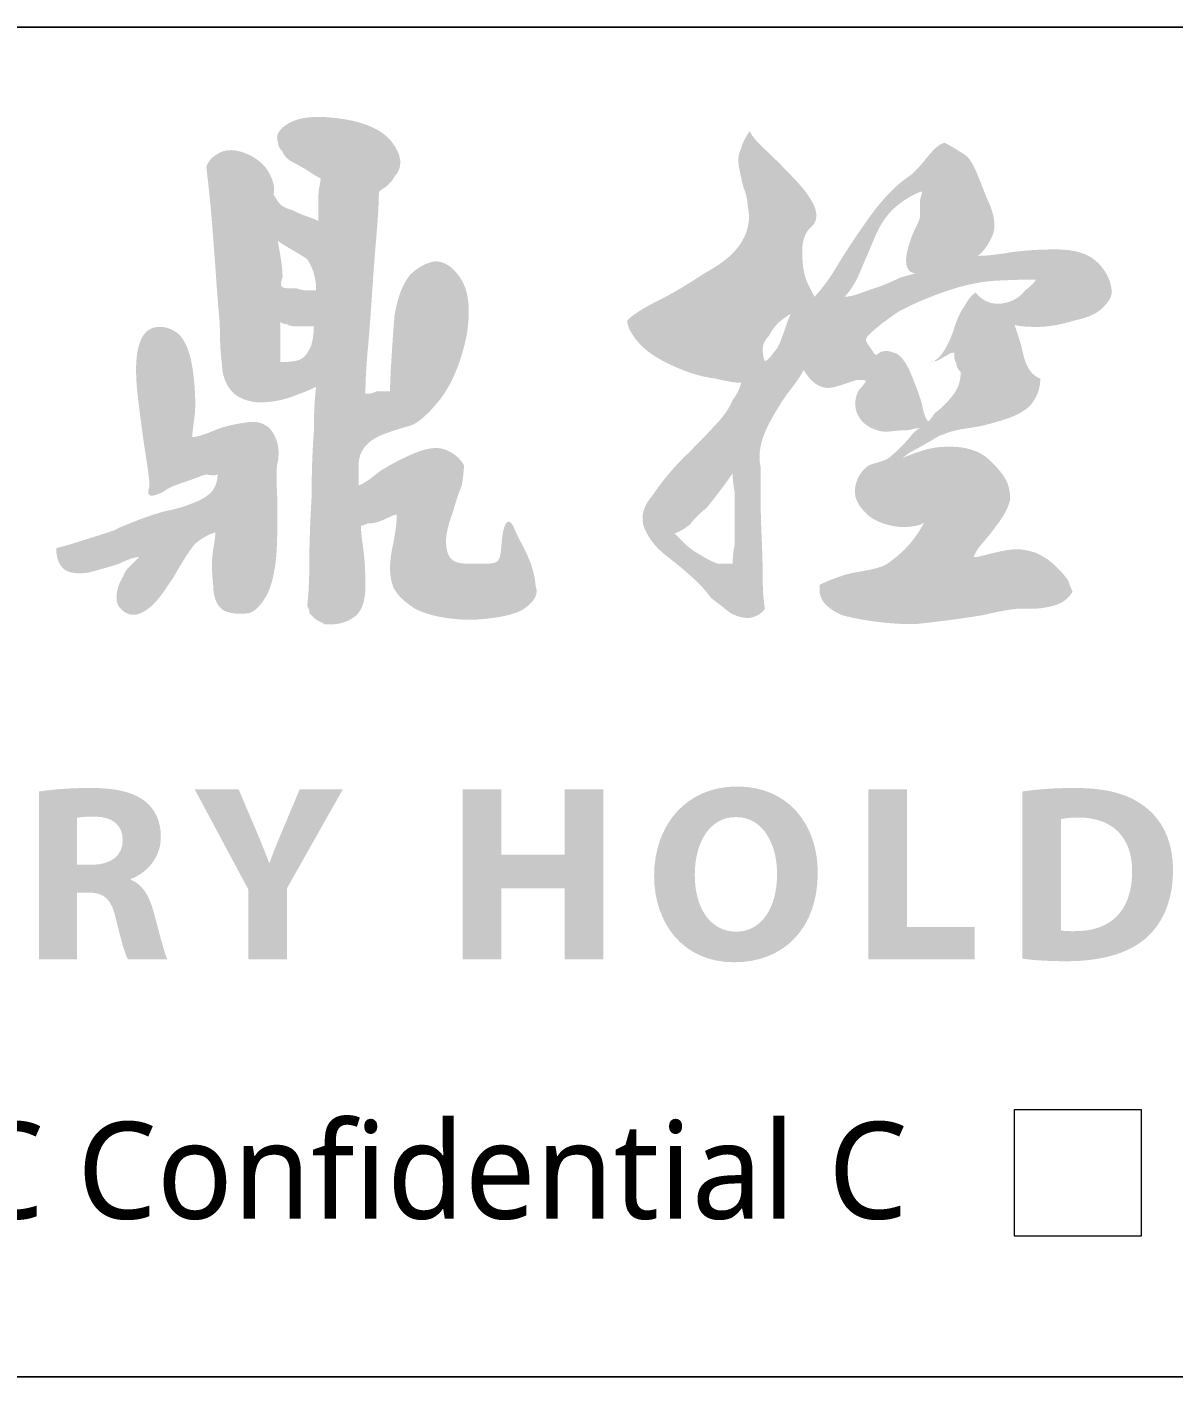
# Model space of a CAD drawing. Extents: x 2864 to 3941, y 2420 to 3182.
# Drawn here: x 3800.01 to 3831.22, y 2525.4 to 2562.16 of the extents above; entities that cross this region are included whole.
import ezdxf

# ---------------------------------------------------------------- set-up
doc = ezdxf.new("R2010")
doc.units = 0
doc.layers.get('0').update_dxf_attribs({"lineweight": 0})
doc.layers.add('图层 1', color=7, linetype='Continuous')
doc.styles.get("Standard").update_dxf_attribs({"font": 'simplex.shx', "height": 2.7})

# ---------------------------------------------------------------- blocks, each defined once
blk = doc.blocks.new('6')
at = {"layer": '图层 1', "true_color": 0x000099}
h = blk.add_hatch(color=174, dxfattribs=at)
h.dxf.hatch_style = 2
edge = h.paths.add_edge_path()
edge.add_spline(control_points=[(32.564, 5.059), (32.503, 5.059), (32.428, 5.074), (32.338, 5.105), (32.338, 5.105), (32.157, 5.105), (32.157, 5.105), (32.097, 5.105), (32.059, 5.119), (32.044, 5.15), (32.029, 5.179), (32.037, 5.24), (32.067, 5.331), (32.067, 5.421), (32.059, 5.518), (32.044, 5.624), (32.029, 5.729), (32.014, 5.82), (31.999, 5.896), (31.984, 5.97), (31.976, 6.023), (31.976, 6.054), (32.067, 5.992), (32.165, 5.933), (32.27, 5.873), (32.376, 5.811), (32.474, 5.752), (32.564, 5.692), (32.624, 5.602), (32.669, 5.503), (32.699, 5.398), (32.729, 5.292), (32.745, 5.179), (32.745, 5.059), (32.745, 5.059), (32.564, 5.059), (32.564, 5.059)], knot_values=[0, 0, 0, 0, 1, 1, 1, 2, 2, 2, 3, 3, 3, 4, 4, 4, 5, 5, 5, 6, 6, 6, 7, 7, 7, 8, 8, 8, 9, 9, 9, 10, 10, 10, 11, 11, 11, 12, 12, 12, 12], degree=3, periodic=1)
edge = h.paths.add_edge_path()
edge.add_spline(control_points=[(37.173, -0.905), (37.127, -0.367), (36.864, -0.055), (36.75, 0.24), (36.657, 0.485), (36.53, 0.471), (36.49, 0.009), (36.45, -0.453), (36.469, -0.453), (36.027, -0.453), (36.027, -0.453), (35.818, -0.453), (35.818, -0.453), (35.637, -0.453), (35.516, -0.415), (35.456, -0.34), (35.395, -0.266), (35.365, -0.153), (35.365, -0.002), (35.365, 0.15), (35.411, 0.344), (35.501, 0.586), (35.561, 0.796), (35.621, 0.977), (35.682, 1.128), (35.711, 1.309), (35.727, 1.445), (35.727, 1.535), (35.637, 1.686), (35.508, 1.791), (35.343, 1.851), (35.177, 1.912), (34.959, 1.881), (34.688, 1.76), (34.416, 1.641), (34.191, 1.519), (34.01, 1.399), (33.829, 1.248), (33.694, 1.158), (33.603, 1.128), (33.603, 1.128), (33.603, 1.535), (33.603, 1.535), (33.603, 1.686), (33.648, 1.814), (33.739, 1.919), (33.829, 2.025), (33.957, 2.107), (34.123, 2.167), (34.288, 2.229), (34.454, 2.28), (34.62, 2.325), (34.785, 2.371), (34.988, 2.543), (35.23, 2.845), (35.471, 3.147), (35.651, 3.568), (35.773, 4.11), (35.863, 4.622), (35.832, 5.006), (35.682, 5.263), (35.531, 5.518), (35.35, 5.647), (35.14, 5.647), (34.959, 5.616), (34.793, 5.526), (34.642, 5.376), (34.491, 5.195), (34.386, 4.924), (34.326, 4.562), (34.296, 4.17), (34.273, 3.847), (34.259, 3.59), (34.243, 3.334), (34.236, 3.147), (34.236, 3.026), (34.236, 3.026), (34.123, 3.026), (34.123, 3.026), (34.123, 3.026), (33.965, 3.026), (33.965, 3.026), (33.904, 2.995), (33.859, 2.981), (33.829, 2.981), (33.829, 2.981), (33.739, 2.981), (33.739, 2.981), (33.739, 3.221), (33.754, 3.508), (33.784, 3.839), (33.814, 4.17), (33.844, 4.562), (33.874, 5.014), (33.904, 5.466), (33.934, 5.865), (33.965, 6.212), (33.994, 6.557), (34.01, 6.836), (34.01, 7.048), (34.039, 7.076), (34.07, 7.099), (34.1, 7.116), (34.13, 7.13), (34.169, 7.161), (34.214, 7.206), (34.259, 7.251), (34.288, 7.288), (34.304, 7.319), (34.318, 7.348), (34.341, 7.378), (34.371, 7.409), (34.491, 7.59), (34.461, 7.8), (34.281, 8.042), (34.1, 8.283), (33.768, 8.441), (33.287, 8.517), (32.805, 8.591), (32.451, 8.568), (32.225, 8.449), (31.999, 8.328), (31.916, 8.192), (31.976, 8.042), (31.976, 7.981), (32.006, 7.921), (32.067, 7.861), (32.097, 7.771), (32.172, 7.695), (32.293, 7.635), (32.413, 7.574), (32.519, 7.514), (32.608, 7.454), (32.699, 7.393), (32.774, 7.348), (32.835, 7.319), (32.835, 7.288), (32.828, 7.235), (32.812, 7.161), (32.797, 7.085), (32.79, 7.003), (32.79, 6.913), (32.79, 6.913), (32.79, 6.664), (32.79, 6.664), (32.79, 6.664), (32.79, 6.461), (32.79, 6.461), (32.729, 6.49), (32.654, 6.519), (32.564, 6.551), (32.474, 6.58), (32.368, 6.625), (32.248, 6.687), (32.127, 6.715), (32.044, 6.761), (31.999, 6.823), (31.954, 6.881), (31.916, 6.941), (31.886, 7.003), (31.916, 7.122), (31.886, 7.265), (31.796, 7.432), (31.705, 7.596), (31.554, 7.726), (31.344, 7.816), (31.132, 7.906), (30.952, 7.913), (30.802, 7.839), (30.651, 7.762), (30.56, 7.664), (30.531, 7.545), (30.56, 7.302), (30.591, 7.017), (30.622, 6.687), (30.651, 6.354), (30.68, 5.97), (30.712, 5.534), (30.741, 5.096), (30.771, 4.712), (30.802, 4.381), (30.802, 4.05), (30.816, 3.779), (30.847, 3.568), (30.847, 3.388), (30.899, 3.221), (31.005, 3.071), (31.11, 2.921), (31.299, 2.83), (31.57, 2.8), (31.811, 2.8), (32.037, 2.837), (32.248, 2.913), (32.458, 2.989), (32.624, 3.056), (32.745, 3.117), (32.714, 2.876), (32.699, 2.574), (32.699, 2.212), (32.669, 1.822), (32.654, 1.384), (32.654, 0.902), (32.624, 0.389), (32.608, -0.047), (32.608, -0.408), (32.608, -0.769), (32.593, -1.071), (32.564, -1.312), (32.593, -1.342), (32.608, -1.387), (32.608, -1.447), (32.639, -1.478), (32.684, -1.523), (32.745, -1.583), (32.805, -1.612), (32.865, -1.643), (32.925, -1.674), (32.925, -1.674), (33.061, -1.674), (33.061, -1.674), (33.242, -1.674), (33.407, -1.612), (33.558, -1.493), (33.678, -1.372), (33.739, -1.176), (33.739, -0.905), (33.739, -0.604), (33.723, -0.347), (33.694, -0.137), (33.663, 0.073), (33.648, 0.224), (33.648, 0.314), (33.678, 0.314), (33.723, 0.331), (33.784, 0.36), (33.874, 0.36), (33.957, 0.376), (34.033, 0.405), (34.107, 0.435), (34.175, 0.466), (34.236, 0.495), (34.296, 0.525), (34.341, 0.54), (34.371, 0.54), (34.371, 0.45), (34.363, 0.353), (34.349, 0.246), (34.333, 0.141), (34.311, 0.014), (34.281, -0.137), (34.251, -0.289), (34.236, -0.423), (34.236, -0.543), (34.236, -0.664), (34.251, -0.769), (34.281, -0.86), (34.311, -1.01), (34.461, -1.176), (34.733, -1.357), (35.034, -1.507), (35.425, -1.583), (35.908, -1.583), (36.42, -1.552), (36.766, -1.478), (36.947, -1.357), (37.157, -1.206), (37.233, -1.055), (37.173, -0.905)], knot_values=[0, 0, 0, 0, 0.352778, 0.352778, 0.352778, 0.705556, 0.705556, 0.705556, 1.058334, 1.058334, 1.058334, 1.411112, 1.411112, 1.411112, 1.76389, 1.76389, 1.76389, 2.116668, 2.116668, 2.116668, 2.469446, 2.469446, 2.469446, 2.822224, 2.822224, 2.822224, 3.175002, 3.175002, 3.175002, 3.52778, 3.52778, 3.52778, 3.880558, 3.880558, 3.880558, 4.233336, 4.233336, 4.233336, 4.586114, 4.586114, 4.586114, 4.938892, 4.938892, 4.938892, 5.29167, 5.29167, 5.29167, 5.644448, 5.644448, 5.644448, 5.997226, 5.997226, 5.997226, 6.350004, 6.350004, 6.350004, 6.702782, 6.702782, 6.702782, 7.05556, 7.05556, 7.05556, 7.408338, 7.408338, 7.408338, 7.761116, 7.761116, 7.761116, 8.113894, 8.113894, 8.113894, 8.466672, 8.466672, 8.466672, 8.81945, 8.81945, 8.81945, 9.172228, 9.172228, 9.172228, 9.525006, 9.525006, 9.525006, 9.877784, 9.877784, 9.877784, 10.230562, 10.230562, 10.230562, 10.58334, 10.58334, 10.58334, 10.936118, 10.936118, 10.936118, 11.288896, 11.288896, 11.288896, 11.641674, 11.641674, 11.641674, 11.994452, 11.994452, 11.994452, 12.34723, 12.34723, 12.34723, 12.700008, 12.700008, 12.700008, 13.052786, 13.052786, 13.052786, 13.405564, 13.405564, 13.405564, 13.758342, 13.758342, 13.758342, 14.11112, 14.11112, 14.11112, 14.463898, 14.463898, 14.463898, 14.816676, 14.816676, 14.816676, 15.169454, 15.169454, 15.169454, 15.522232, 15.522232, 15.522232, 15.87501, 15.87501, 15.87501, 16.227788, 16.227788, 16.227788, 16.580566, 16.580566, 16.580566, 16.933344, 16.933344, 16.933344, 17.286123, 17.286123, 17.286123, 17.638901, 17.638901, 17.638901, 17.991679, 17.991679, 17.991679, 18.344457, 18.344457, 18.344457, 18.697235, 18.697235, 18.697235, 19.050013, 19.050013, 19.050013, 19.402791, 19.402791, 19.402791, 19.755569, 19.755569, 19.755569, 20.108347, 20.108347, 20.108347, 20.461125, 20.461125, 20.461125, 20.813903, 20.813903, 20.813903, 21.166681, 21.166681, 21.166681, 21.519459, 21.519459, 21.519459, 21.872237, 21.872237, 21.872237, 22.225015, 22.225015, 22.225015, 22.577793, 22.577793, 22.577793, 22.930571, 22.930571, 22.930571, 23.283349, 23.283349, 23.283349, 23.636127, 23.636127, 23.636127, 23.988905, 23.988905, 23.988905, 24.341683, 24.341683, 24.341683, 24.694461, 24.694461, 24.694461, 25.047239, 25.047239, 25.047239, 25.400017, 25.400017, 25.400017, 25.752795, 25.752795, 25.752795, 26.105573, 26.105573, 26.105573, 26.458351, 26.458351, 26.458351, 26.811129, 26.811129, 26.811129, 27.163907, 27.163907, 27.163907, 27.516685, 27.516685, 27.516685, 27.869463, 27.869463, 27.869463, 28.222241, 28.222241, 28.222241, 28.575019, 28.575019, 28.575019, 28.927797, 28.927797, 28.927797, 29.280575, 29.280575, 29.280575, 29.633353, 29.633353, 29.633353, 29.986131, 29.986131, 29.986131, 30.338909, 30.338909, 30.338909, 30.691687, 30.691687, 30.691687, 31.044465, 31.044465, 31.044465, 31.397243, 31.397243, 31.397243, 31.397243], degree=3, periodic=0)
edge.add_line((37.173, -0.905), (37.173, -0.905))
edge = h.paths.add_edge_path()
edge.add_spline(control_points=[(32.677, 4.087), (32.662, 3.983), (32.624, 3.884), (32.564, 3.794), (32.503, 3.703), (32.421, 3.651), (32.315, 3.635), (32.21, 3.621), (32.112, 3.613), (32.022, 3.613), (32.022, 3.613), (32.022, 3.794), (32.022, 3.794), (32.022, 3.794), (32.022, 4.02), (32.022, 4.02), (32.022, 4.02), (32.022, 4.246), (32.022, 4.246), (32.022, 4.246), (32.022, 4.427), (32.022, 4.427), (32.052, 4.396), (32.097, 4.381), (32.157, 4.381), (32.187, 4.351), (32.248, 4.336), (32.338, 4.336), (32.338, 4.336), (32.519, 4.336), (32.519, 4.336), (32.519, 4.336), (32.699, 4.336), (32.699, 4.336), (32.699, 4.277), (32.692, 4.193), (32.677, 4.087)], knot_values=[0, 0, 0, 0, 0.352778, 0.352778, 0.352778, 0.705556, 0.705556, 0.705556, 1.058334, 1.058334, 1.058334, 1.411112, 1.411112, 1.411112, 1.76389, 1.76389, 1.76389, 2.116668, 2.116668, 2.116668, 2.469446, 2.469446, 2.469446, 2.822224, 2.822224, 2.822224, 3.175002, 3.175002, 3.175002, 3.52778, 3.52778, 3.52778, 3.880558, 3.880558, 3.880558, 4.233336, 4.233336, 4.233336, 4.233336], degree=3, periodic=0)
edge.add_line((32.677, 4.087), (32.677, 4.087))
h = blk.add_hatch(color=174, dxfattribs=at)
h.dxf.hatch_style = 2
edge = h.paths.add_edge_path()
edge.add_spline(control_points=[(41.492, 8.274), (41.521, 8.188), (41.623, 8.063), (41.796, 7.905), (41.969, 7.745), (42.172, 7.542), (42.403, 7.297), (42.635, 7.05), (42.773, 6.849), (42.816, 6.691), (42.859, 6.53), (42.823, 6.407), (42.708, 6.32), (42.649, 6.262), (42.606, 6.182), (42.577, 6.082), (42.548, 5.981), (42.54, 5.836), (42.556, 5.648), (42.57, 5.459), (42.606, 5.308), (42.664, 5.192), (42.722, 5.077), (42.765, 4.989), (42.794, 4.933), (42.939, 5.077), (43.098, 5.293), (43.271, 5.584), (43.445, 5.872), (43.662, 6.198), (43.922, 6.56), (44.183, 6.921), (44.444, 7.189), (44.704, 7.362), (44.965, 7.537), (45.193, 8.007), (45.426, 8.036), (45.54, 7.977), (45.686, 7.89), (45.859, 7.776), (46.033, 7.631), (46.194, 7.072), (46.309, 6.841), (46.425, 6.582), (46.454, 6.365), (46.396, 6.19), (46.309, 5.987), (46.207, 5.843), (46.092, 5.757), (46.237, 5.757), (46.446, 5.778), (46.722, 5.823), (46.997, 5.865), (47.314, 5.887), (47.677, 5.887), (48.038, 5.887), (48.306, 5.806), (48.479, 5.648), (48.653, 5.489), (48.754, 5.308), (48.784, 5.106), (48.811, 4.989), (48.769, 4.874), (48.653, 4.758), (48.537, 4.613), (48.334, 4.512), (48.045, 4.455), (47.756, 4.367), (47.503, 4.324), (47.285, 4.324), (47.069, 4.324), (46.917, 4.338), (46.831, 4.367), (46.859, 4.282), (46.888, 4.195), (46.917, 4.107), (46.946, 4.021), (46.975, 3.912), (47.004, 3.782), (47.032, 3.653), (47.075, 3.544), (47.134, 3.456), (47.192, 3.37), (47.264, 3.311), (47.351, 3.283), (47.351, 3.11), (47.301, 2.949), (47.199, 2.805), (47.097, 2.66), (46.91, 2.546), (46.635, 2.459), (46.36, 2.371), (46.121, 2.312), (45.919, 2.284), (45.687, 2.256), (45.514, 2.212), (45.398, 2.154), (45.369, 2.154), (45.318, 2.133), (45.246, 2.089), (45.174, 2.046), (45.087, 1.994), (44.986, 1.937), (44.885, 1.879), (44.805, 1.836), (44.747, 1.808), (44.661, 1.749), (44.602, 1.705), (44.573, 1.678), (44.689, 1.734), (44.848, 1.792), (45.051, 1.851), (45.253, 1.908), (45.485, 1.922), (45.746, 1.895), (45.977, 1.864), (46.164, 1.786), (46.309, 1.655), (46.454, 1.525), (46.57, 1.388), (46.657, 1.244), (46.715, 1.126), (46.743, 0.996), (46.743, 0.852), (46.715, 0.707), (46.641, 0.555), (46.526, 0.397), (46.411, 0.237), (46.302, 0.1), (46.201, -0.016), (46.099, -0.132), (46.034, -0.233), (46.006, -0.319), (46.064, -0.319), (46.142, -0.306), (46.244, -0.275), (46.345, -0.248), (46.468, -0.219), (46.614, -0.189), (46.758, -0.161), (46.88, -0.153), (46.982, -0.167), (47.084, -0.183), (47.177, -0.204), (47.264, -0.233), (47.322, -0.261), (47.387, -0.298), (47.46, -0.341), (47.531, -0.384), (47.611, -0.45), (47.698, -0.536), (47.785, -0.623), (47.857, -0.709), (47.916, -0.796), (47.943, -0.884), (47.973, -0.956), (48.002, -1.013), (47.973, -1.071), (47.922, -1.13), (47.85, -1.187), (47.778, -1.245), (47.677, -1.288), (47.546, -1.317), (47.416, -1.346), (47.292, -1.36), (47.177, -1.36), (47.177, -1.36), (46.917, -1.36), (46.917, -1.36), (46.801, -1.36), (46.555, -1.404), (46.18, -1.491), (45.832, -1.549), (45.398, -1.607), (44.878, -1.665), (44.356, -1.694), (43.598, -1.57), (43.337, -1.483), (43.077, -1.367), (42.932, -1.223), (42.903, -1.049), (42.903, -1.049), (42.903, -1.005), (42.903, -1.005), (42.903, -1.005), (42.903, -0.962), (42.903, -0.962), (42.903, -0.962), (42.903, -0.918), (42.903, -0.918), (42.903, -0.918), (42.903, -0.877), (42.903, -0.877), (43.018, -0.817), (43.164, -0.759), (43.337, -0.701), (43.511, -0.615), (44.067, -0.594), (44.269, -0.45), (44.472, -0.306), (44.631, -0.161), (44.747, -0.016), (44.863, 0.128), (44.949, 0.258), (45.007, 0.376), (44.921, 0.317), (44.776, 0.288), (44.573, 0.288), (44.371, 0.288), (43.992, 0.38), (43.818, 0.584), (43.644, 0.756), (43.579, 0.937), (43.623, 1.126), (43.667, 1.313), (43.76, 1.452), (43.905, 1.538), (43.963, 1.566), (44.219, 1.619), (44.291, 1.678), (44.363, 1.734), (44.444, 1.808), (44.53, 1.895), (44.617, 1.981), (44.689, 2.059), (44.747, 2.133), (44.805, 2.204), (44.863, 2.256), (44.921, 2.284), (44.863, 2.284), (44.79, 2.27), (44.704, 2.242), (44.588, 2.242), (44.472, 2.234), (44.356, 2.22), (44.241, 2.204), (44.139, 2.212), (44.053, 2.242), (43.966, 2.27), (43.894, 2.306), (43.836, 2.351), (43.778, 2.393), (43.727, 2.451), (43.684, 2.523), (43.641, 2.595), (43.619, 2.681), (43.619, 2.785), (43.619, 2.885), (43.647, 2.98), (43.705, 3.066), (43.763, 3.124), (43.807, 3.18), (43.836, 3.239), (43.749, 3.268), (43.647, 3.261), (43.532, 3.219), (43.416, 3.174), (43.3, 3.138), (43.185, 3.11), (43.069, 3.079), (42.961, 3.094), (42.859, 3.152), (42.758, 3.211), (42.664, 3.311), (42.577, 3.456), (42.519, 3.34), (42.432, 3.211), (42.317, 3.066), (42.201, 2.921), (42.078, 2.732), (41.949, 2.502), (41.818, 2.27), (41.738, 2.075), (41.71, 1.917), (41.68, 1.756), (41.68, 1.619), (41.71, 1.503), (41.71, 1.503), (41.71, 0.918), (41.71, 0.918), (41.71, 0.671), (41.716, 0.389), (41.731, 0.072), (41.745, -0.248), (41.752, -0.522), (41.752, -0.753), (41.752, -0.985), (41.768, -1.187), (41.796, -1.36), (41.738, -1.447), (41.65, -1.504), (41.536, -1.535), (41.42, -1.564), (41.275, -1.535), (41.101, -1.447), (40.957, -1.332), (40.826, -1.23), (40.711, -1.143), (40.625, -1.028), (40.552, -0.941), (40.494, -0.884), (40.321, -0.709), (40.104, -0.522), (39.843, -0.319), (39.611, -0.146), (39.453, 0.05), (39.365, 0.267), (39.279, 0.485), (39.337, 0.707), (39.54, 0.94), (39.713, 1.2), (39.93, 1.461), (40.19, 1.72), (40.249, 1.777), (40.335, 1.864), (40.45, 1.981), (40.566, 2.095), (40.696, 2.234), (40.841, 2.393), (40.986, 2.551), (41.087, 2.704), (41.145, 2.849), (41.232, 2.964), (41.29, 3.079), (41.318, 3.197), (41.203, 3.197), (41.029, 3.224), (40.798, 3.283), (40.538, 3.311), (40.249, 3.397), (39.93, 3.544), (39.611, 3.687), (39.38, 3.848), (39.236, 4.021), (39.09, 4.195), (39.019, 4.338), (39.019, 4.455), (39.134, 4.57), (39.337, 4.7), (39.626, 4.846), (39.915, 4.989), (40.233, 5.177), (40.581, 5.409), (40.957, 5.611), (41.21, 5.828), (41.34, 6.06), (41.471, 6.291), (41.507, 6.523), (41.449, 6.754), (41.449, 6.869), (41.42, 6.999), (41.362, 7.145), (41.333, 7.261), (41.304, 7.391), (41.275, 7.537), (41.246, 7.68), (41.26, 7.809), (41.318, 7.927), (41.347, 8.042), (41.406, 8.157), (41.492, 8.274)], knot_values=[0, 0, 0, 0, 0.352778, 0.352778, 0.352778, 0.705556, 0.705556, 0.705556, 1.058334, 1.058334, 1.058334, 1.411112, 1.411112, 1.411112, 1.76389, 1.76389, 1.76389, 2.116668, 2.116668, 2.116668, 2.469446, 2.469446, 2.469446, 2.822224, 2.822224, 2.822224, 3.175002, 3.175002, 3.175002, 3.52778, 3.52778, 3.52778, 3.880558, 3.880558, 3.880558, 4.233336, 4.233336, 4.233336, 4.586114, 4.586114, 4.586114, 4.938892, 4.938892, 4.938892, 5.29167, 5.29167, 5.29167, 5.644448, 5.644448, 5.644448, 5.997226, 5.997226, 5.997226, 6.350004, 6.350004, 6.350004, 6.702782, 6.702782, 6.702782, 7.05556, 7.05556, 7.05556, 7.408338, 7.408338, 7.408338, 7.761116, 7.761116, 7.761116, 8.113894, 8.113894, 8.113894, 8.466672, 8.466672, 8.466672, 8.81945, 8.81945, 8.81945, 9.172228, 9.172228, 9.172228, 9.525006, 9.525006, 9.525006, 9.877784, 9.877784, 9.877784, 10.230562, 10.230562, 10.230562, 10.58334, 10.58334, 10.58334, 10.936118, 10.936118, 10.936118, 11.288896, 11.288896, 11.288896, 11.641674, 11.641674, 11.641674, 11.994452, 11.994452, 11.994452, 12.34723, 12.34723, 12.34723, 12.700008, 12.700008, 12.700008, 13.052786, 13.052786, 13.052786, 13.405564, 13.405564, 13.405564, 13.758342, 13.758342, 13.758342, 14.11112, 14.11112, 14.11112, 14.463898, 14.463898, 14.463898, 14.816676, 14.816676, 14.816676, 15.169454, 15.169454, 15.169454, 15.522232, 15.522232, 15.522232, 15.87501, 15.87501, 15.87501, 16.227788, 16.227788, 16.227788, 16.580566, 16.580566, 16.580566, 16.933344, 16.933344, 16.933344, 17.286123, 17.286123, 17.286123, 17.638901, 17.638901, 17.638901, 17.991679, 17.991679, 17.991679, 18.344457, 18.344457, 18.344457, 18.697235, 18.697235, 18.697235, 19.050013, 19.050013, 19.050013, 19.402791, 19.402791, 19.402791, 19.755569, 19.755569, 19.755569, 20.108347, 20.108347, 20.108347, 20.461125, 20.461125, 20.461125, 20.813903, 20.813903, 20.813903, 21.166681, 21.166681, 21.166681, 21.519459, 21.519459, 21.519459, 21.872237, 21.872237, 21.872237, 22.225015, 22.225015, 22.225015, 22.577793, 22.577793, 22.577793, 22.930571, 22.930571, 22.930571, 23.283349, 23.283349, 23.283349, 23.636127, 23.636127, 23.636127, 23.988905, 23.988905, 23.988905, 24.341683, 24.341683, 24.341683, 24.694461, 24.694461, 24.694461, 25.047239, 25.047239, 25.047239, 25.400017, 25.400017, 25.400017, 25.752795, 25.752795, 25.752795, 26.105573, 26.105573, 26.105573, 26.458351, 26.458351, 26.458351, 26.811129, 26.811129, 26.811129, 27.163907, 27.163907, 27.163907, 27.516685, 27.516685, 27.516685, 27.869463, 27.869463, 27.869463, 28.222241, 28.222241, 28.222241, 28.575019, 28.575019, 28.575019, 28.927797, 28.927797, 28.927797, 29.280575, 29.280575, 29.280575, 29.633353, 29.633353, 29.633353, 29.986131, 29.986131, 29.986131, 30.338909, 30.338909, 30.338909, 30.691687, 30.691687, 30.691687, 31.044465, 31.044465, 31.044465, 31.397243, 31.397243, 31.397243, 31.750021, 31.750021, 31.750021, 32.102799, 32.102799, 32.102799, 32.455577, 32.455577, 32.455577, 32.808355, 32.808355, 32.808355, 33.161133, 33.161133, 33.161133, 33.513911, 33.513911, 33.513911, 33.866689, 33.866689, 33.866689, 34.219467, 34.219467, 34.219467, 34.572245, 34.572245, 34.572245, 34.925023, 34.925023, 34.925023, 35.277801, 35.277801, 35.277801, 35.630579, 35.630579, 35.630579, 35.983357, 35.983357, 35.983357, 36.336135, 36.336135, 36.336135, 36.688913, 36.688913, 36.688913, 37.041691, 37.041691, 37.041691, 37.394469, 37.394469, 37.394469, 37.747247, 37.747247, 37.747247, 38.100025, 38.100025, 38.100025, 38.452803, 38.452803, 38.452803, 38.805581, 38.805581, 38.805581, 39.158359, 39.158359, 39.158359, 39.511137, 39.511137, 39.511137, 39.863915, 39.863915, 39.863915, 40.216693, 40.216693, 40.216693, 40.569471, 40.569471, 40.569471, 40.922249, 40.922249, 40.922249, 41.275027, 41.275027, 41.275027, 41.627805, 41.627805, 41.627805, 41.980583, 41.980583, 41.980583, 42.333361, 42.333361, 42.333361, 42.333361], degree=3, periodic=0)
edge.add_line((41.492, 8.274), (41.492, 8.274))
edge = h.paths.add_edge_path()
edge.add_spline(control_points=[(41.145, 1.374), (41.087, 1.286), (41.015, 1.185), (40.928, 1.069), (40.841, 0.953), (40.739, 0.823), (40.625, 0.679), (40.479, 0.562), (40.364, 0.447), (40.277, 0.332), (40.161, 0.245), (40.06, 0.186), (39.974, 0.159), (40.031, 0.1), (40.096, 0.034), (40.169, -0.037), (40.24, -0.11), (40.349, -0.189), (40.494, -0.275), (40.639, -0.363), (40.755, -0.419), (40.841, -0.45), (40.841, -0.45), (41.145, -0.45), (41.145, -0.45), (41.145, -0.334), (41.159, -0.204), (41.189, -0.058), (41.189, -0.058), (41.189, 0.462), (41.189, 0.462), (41.189, 0.462), (41.189, 0.982), (41.189, 0.982), (41.159, 1.126), (41.145, 1.257), (41.145, 1.374)], knot_values=[0, 0, 0, 0, 0.352778, 0.352778, 0.352778, 0.705556, 0.705556, 0.705556, 1.058334, 1.058334, 1.058334, 1.411112, 1.411112, 1.411112, 1.76389, 1.76389, 1.76389, 2.116668, 2.116668, 2.116668, 2.469446, 2.469446, 2.469446, 2.822224, 2.822224, 2.822224, 3.175002, 3.175002, 3.175002, 3.52778, 3.52778, 3.52778, 3.880558, 3.880558, 3.880558, 4.233336, 4.233336, 4.233336, 4.233336], degree=3, periodic=0)
edge.add_line((41.145, 1.374), (41.145, 1.374))
edge = h.paths.add_edge_path()
edge.add_spline(control_points=[(42.317, 4.585), (42.259, 4.554), (42.186, 4.504), (42.1, 4.433), (42.013, 4.36), (41.941, 4.265), (41.882, 4.15), (41.796, 4.065), (41.752, 3.97), (41.752, 3.87), (41.752, 3.766), (41.768, 3.687), (41.796, 3.631), (41.854, 3.658), (41.911, 3.717), (41.969, 3.804), (42.028, 3.861), (42.078, 3.947), (42.122, 4.065), (42.165, 4.179), (42.201, 4.282), (42.23, 4.367), (42.259, 4.455), (42.288, 4.526), (42.317, 4.585)], knot_values=[0, 0, 0, 0, 0.352778, 0.352778, 0.352778, 0.705556, 0.705556, 0.705556, 1.058334, 1.058334, 1.058334, 1.411112, 1.411112, 1.411112, 1.76389, 1.76389, 1.76389, 2.116668, 2.116668, 2.116668, 2.469446, 2.469446, 2.469446, 2.822224, 2.822224, 2.822224, 2.822224], degree=3, periodic=0)
edge.add_line((42.317, 4.585), (42.317, 4.585))
edge = h.paths.add_edge_path()
edge.add_spline(control_points=[(44.965, 7.059), (44.79, 6.999), (44.617, 6.899), (44.444, 6.754), (44.269, 6.61), (44.125, 6.399), (44.009, 6.126), (43.894, 5.85), (43.792, 5.611), (43.705, 5.409), (43.619, 5.206), (43.517, 5.047), (43.402, 4.933), (43.488, 4.933), (43.59, 4.955), (43.705, 4.997), (43.821, 5.041), (43.966, 5.091), (44.139, 5.15), (44.284, 5.206), (44.414, 5.264), (44.53, 5.322), (44.646, 5.35), (44.747, 5.38), (44.834, 5.409), (44.747, 5.409), (44.689, 5.452), (44.661, 5.539), (44.631, 5.626), (44.639, 5.748), (44.682, 5.909), (44.726, 6.067), (44.776, 6.204), (44.834, 6.32), (44.892, 6.435), (44.921, 6.508), (44.921, 6.537), (44.921, 6.537), (44.921, 6.646), (44.921, 6.646), (44.921, 6.646), (44.921, 6.799), (44.921, 6.799), (44.921, 6.855), (44.927, 6.907), (44.943, 6.95), (44.957, 6.994), (44.965, 7.03), (44.965, 7.059)], knot_values=[0, 0, 0, 0, 0.352778, 0.352778, 0.352778, 0.705556, 0.705556, 0.705556, 1.058334, 1.058334, 1.058334, 1.411112, 1.411112, 1.411112, 1.76389, 1.76389, 1.76389, 2.116668, 2.116668, 2.116668, 2.469446, 2.469446, 2.469446, 2.822224, 2.822224, 2.822224, 3.175002, 3.175002, 3.175002, 3.52778, 3.52778, 3.52778, 3.880558, 3.880558, 3.880558, 4.233336, 4.233336, 4.233336, 4.586114, 4.586114, 4.586114, 4.938892, 4.938892, 4.938892, 5.29167, 5.29167, 5.29167, 5.644448, 5.644448, 5.644448, 5.644448], degree=3, periodic=0)
edge.add_line((44.965, 7.059), (44.965, 7.059))
edge = h.paths.add_edge_path()
edge.add_spline(control_points=[(47.264, 5.28), (47.062, 5.28), (46.801, 5.272), (46.483, 5.258), (46.164, 5.242), (45.817, 5.172), (45.441, 5.041), (45.065, 4.91), (44.747, 4.772), (44.487, 4.629), (44.227, 4.455), (44.024, 4.295), (43.879, 4.15), (43.85, 4.121), (43.836, 4.092), (43.836, 4.065), (43.836, 4.034), (43.858, 3.992), (43.901, 3.934), (43.944, 3.875), (43.973, 3.831), (43.988, 3.804), (44.002, 3.775), (44.024, 3.761), (44.053, 3.761), (44.139, 3.848), (44.254, 3.861), (44.4, 3.804), (44.515, 3.775), (44.624, 3.644), (44.726, 3.414), (44.826, 3.18), (44.905, 2.964), (44.965, 2.763), (44.993, 2.588), (45.036, 2.473), (45.094, 2.415), (45.122, 2.443), (45.166, 2.502), (45.224, 2.588), (45.311, 2.645), (45.405, 2.732), (45.507, 2.849), (45.608, 2.964), (45.673, 3.066), (45.702, 3.152), (45.731, 3.239), (45.746, 3.327), (45.746, 3.414), (45.687, 3.47), (45.658, 3.528), (45.658, 3.587), (45.63, 3.644), (45.615, 3.687), (45.615, 3.717), (45.615, 3.717), (45.615, 3.804), (45.615, 3.804), (45.556, 3.804), (45.514, 3.789), (45.485, 3.761), (45.427, 3.73), (45.376, 3.702), (45.333, 3.673), (45.29, 3.644), (45.239, 3.631), (45.181, 3.631), (45.152, 3.6), (45.122, 3.587), (45.094, 3.587), (45.21, 3.615), (45.311, 3.695), (45.398, 3.825), (45.485, 3.956), (45.556, 4.115), (45.615, 4.303), (45.673, 4.49), (45.746, 4.642), (45.832, 4.758), (45.89, 4.874), (45.962, 4.96), (46.049, 5.019), (46.108, 4.933), (46.194, 4.867), (46.309, 4.824), (46.425, 4.78), (46.555, 4.78), (46.7, 4.824), (46.845, 4.867), (46.96, 4.946), (47.047, 5.063), (47.163, 5.15), (47.235, 5.221), (47.264, 5.28)], knot_values=[0, 0, 0, 0, 0.352778, 0.352778, 0.352778, 0.705556, 0.705556, 0.705556, 1.058334, 1.058334, 1.058334, 1.411112, 1.411112, 1.411112, 1.76389, 1.76389, 1.76389, 2.116668, 2.116668, 2.116668, 2.469446, 2.469446, 2.469446, 2.822224, 2.822224, 2.822224, 3.175002, 3.175002, 3.175002, 3.52778, 3.52778, 3.52778, 3.880558, 3.880558, 3.880558, 4.233336, 4.233336, 4.233336, 4.586114, 4.586114, 4.586114, 4.938892, 4.938892, 4.938892, 5.29167, 5.29167, 5.29167, 5.644448, 5.644448, 5.644448, 5.997226, 5.997226, 5.997226, 6.350004, 6.350004, 6.350004, 6.702782, 6.702782, 6.702782, 7.05556, 7.05556, 7.05556, 7.408338, 7.408338, 7.408338, 7.761116, 7.761116, 7.761116, 8.113894, 8.113894, 8.113894, 8.466672, 8.466672, 8.466672, 8.81945, 8.81945, 8.81945, 9.172228, 9.172228, 9.172228, 9.525006, 9.525006, 9.525006, 9.877784, 9.877784, 9.877784, 10.230562, 10.230562, 10.230562, 10.58334, 10.58334, 10.58334, 10.936118, 10.936118, 10.936118, 10.936118], degree=3, periodic=0)
edge.add_line((47.264, 5.28), (47.264, 5.28))
h = blk.add_hatch(color=174, dxfattribs=at)
h.dxf.hatch_style = 2
edge = h.paths.add_edge_path()
edge.add_spline(control_points=[(31.886, 2.167), (31.826, 2.288), (31.666, 2.435), (31.411, 2.406), (31.155, 2.375), (30.906, 2.329), (30.696, 2.238), (30.484, 2.148), (30.334, 2.103), (30.244, 2.103), (30.244, 2.132), (30.258, 2.261), (30.289, 2.487), (30.319, 2.713), (30.311, 3.013), (30.266, 3.391), (30.221, 3.766), (30.122, 4.03), (29.972, 4.182), (29.821, 4.301), (29.663, 4.346), (29.498, 4.317), (29.332, 4.286), (29.219, 4.151), (29.159, 3.91), (29.098, 3.668), (29.098, 3.306), (29.159, 2.826), (29.219, 2.343), (29.272, 1.959), (29.317, 1.673), (29.362, 1.388), (29.384, 1.199), (29.384, 1.108), (29.379, 1.08), (29.367, 1.054), (29.359, 1.027), (29.359, 1.021), (29.36, 1.015), (29.36, 1.01), (29.349, 0.87), (29.491, 0.916), (29.662, 0.998), (29.737, 1.058), (29.84, 1.109), (29.972, 1.153), (30.01, 1.172), (30.043, 1.182), (30.072, 1.189), (30.214, 1.236), (30.348, 1.286), (30.469, 1.334), (30.589, 1.365), (30.696, 1.293), (30.757, 1.354), (30.757, 1.234), (30.726, 1.128), (30.667, 1.038), (30.605, 0.947), (30.486, 0.864), (30.305, 0.789), (30.124, 0.714), (29.958, 0.66), (29.808, 0.631), (29.758, 0.621), (29.716, 0.611), (29.677, 0.602), (29.651, 0.596), (29.624, 0.589), (29.597, 0.579), (29.554, 0.567), (29.517, 0.554), (29.492, 0.541), (29.492, 0.543), (29.492, 0.546), (29.492, 0.548), (29.156, 0.439), (28.77, 0.273), (28.77, 0.273), (28.739, 0.257), (28.711, 0.24), (28.678, 0.224), (28.406, 0.133), (28.173, 0.059), (27.978, -0.002), (27.781, -0.063), (27.624, -0.108), (27.503, -0.137), (27.503, -0.317), (27.548, -0.453), (27.639, -0.543), (27.729, -0.634), (27.894, -0.664), (28.135, -0.634), (28.376, -0.573), (28.587, -0.514), (28.768, -0.453), (28.949, -0.363), (29.085, -0.317), (29.175, -0.317), (29.175, -0.317), (29.13, -0.355), (29.066, -0.427), (29.03, -0.462), (28.992, -0.501), (28.949, -0.543), (28.908, -0.584), (28.876, -0.645), (28.85, -0.714), (28.846, -0.719), (28.842, -0.724), (28.839, -0.73), (28.677, -0.994), (28.706, -1.24), (28.764, -1.313), (28.822, -1.386), (28.964, -1.54), (29.175, -1.462), (29.386, -1.386), (29.57, -1.177), (29.745, -0.905), (29.748, -0.901), (29.752, -0.894), (29.754, -0.89), (29.811, -0.813), (29.867, -0.73), (29.921, -0.634), (30.056, -0.393), (30.184, -0.199), (30.305, -0.047), (30.455, 0.073), (30.591, 0.15), (30.712, 0.179), (30.712, 0.118), (30.696, -0.002), (30.667, -0.182), (30.636, -0.363), (30.636, -0.589), (30.667, -0.86), (30.667, -1.131), (30.741, -1.312), (30.892, -1.402), (31.042, -1.462), (31.209, -1.478), (31.39, -1.447), (31.509, -1.417), (31.63, -1.297), (31.75, -1.086), (31.871, -0.845), (31.939, -0.505), (31.954, -0.07), (31.969, 0.367), (31.969, 0.736), (31.954, 1.038), (31.939, 1.339), (31.946, 1.535), (31.976, 1.625), (32.007, 1.836), (31.976, 2.017), (31.886, 2.167)], knot_values=[0, 0, 0, 0, 0.352778, 0.352778, 0.352778, 0.705556, 0.705556, 0.705556, 1.058334, 1.058334, 1.058334, 1.411112, 1.411112, 1.411112, 1.76389, 1.76389, 1.76389, 2.116668, 2.116668, 2.116668, 2.469446, 2.469446, 2.469446, 2.822224, 2.822224, 2.822224, 3.175002, 3.175002, 3.175002, 3.52778, 3.52778, 3.52778, 3.880558, 3.880558, 3.880558, 4.233336, 4.233336, 4.233336, 4.586114, 4.586114, 4.586114, 4.938892, 4.938892, 4.938892, 5.29167, 5.29167, 5.29167, 5.644448, 5.644448, 5.644448, 5.997226, 5.997226, 5.997226, 6.350004, 6.350004, 6.350004, 6.702782, 6.702782, 6.702782, 7.05556, 7.05556, 7.05556, 7.408338, 7.408338, 7.408338, 7.761116, 7.761116, 7.761116, 8.113894, 8.113894, 8.113894, 8.466672, 8.466672, 8.466672, 8.81945, 8.81945, 8.81945, 9.172228, 9.172228, 9.172228, 9.525006, 9.525006, 9.525006, 9.877784, 9.877784, 9.877784, 10.230562, 10.230562, 10.230562, 10.58334, 10.58334, 10.58334, 10.936118, 10.936118, 10.936118, 11.288896, 11.288896, 11.288896, 11.641674, 11.641674, 11.641674, 11.994452, 11.994452, 11.994452, 12.34723, 12.34723, 12.34723, 12.700008, 12.700008, 12.700008, 13.052786, 13.052786, 13.052786, 13.405564, 13.405564, 13.405564, 13.758342, 13.758342, 13.758342, 14.11112, 14.11112, 14.11112, 14.463898, 14.463898, 14.463898, 14.816676, 14.816676, 14.816676, 15.169454, 15.169454, 15.169454, 15.522232, 15.522232, 15.522232, 15.87501, 15.87501, 15.87501, 16.227788, 16.227788, 16.227788, 16.580566, 16.580566, 16.580566, 16.933344, 16.933344, 16.933344, 17.286123, 17.286123, 17.286123, 17.638901, 17.638901, 17.638901, 17.991679, 17.991679, 17.991679, 18.344457, 18.344457, 18.344457, 18.697235, 18.697235, 18.697235, 18.697235], degree=3, periodic=0)
edge.add_line((31.886, 2.167), (31.886, 2.167))
h = blk.add_hatch(color=174, dxfattribs=at)
h.dxf.hatch_style = 2
edge = h.paths.add_edge_path()
edge.add_spline(control_points=[(27.153, -5.047), (27.402, -5.007), (27.774, -4.975), (28.187, -4.975), (28.696, -4.975), (29.052, -5.052), (29.297, -5.246), (29.501, -5.409), (29.613, -5.648), (29.613, -5.964), (29.613, -6.401), (29.302, -6.703), (29.006, -6.809), (29.006, -6.809), (29.006, -6.824), (29.006, -6.824), (29.246, -6.921), (29.378, -7.15), (29.465, -7.467), (29.571, -7.853), (29.679, -8.3), (29.745, -8.434), (29.745, -8.434), (28.951, -8.434), (28.951, -8.434), (28.894, -8.337), (28.813, -8.057), (28.711, -7.634), (28.619, -7.206), (28.472, -7.089), (28.156, -7.084), (28.156, -7.084), (27.921, -7.084), (27.921, -7.084), (27.921, -7.084), (27.921, -8.434), (27.921, -8.434), (27.921, -8.434), (27.153, -8.434), (27.153, -8.434), (27.153, -8.434), (27.153, -5.047), (27.153, -5.047)], knot_values=[0, 0, 0, 0, 1, 1, 1, 2, 2, 2, 3, 3, 3, 4, 4, 4, 5, 5, 5, 6, 6, 6, 7, 7, 7, 8, 8, 8, 9, 9, 9, 10, 10, 10, 11, 11, 11, 12, 12, 12, 13, 13, 13, 14, 14, 14, 14], degree=3, periodic=1)
edge = h.paths.add_edge_path()
edge.add_spline(control_points=[(27.921, -6.523), (27.921, -6.523), (28.227, -6.523), (28.227, -6.523), (28.615, -6.523), (28.844, -6.33), (28.844, -6.03), (28.844, -5.714), (28.63, -5.556), (28.273, -5.551), (28.085, -5.551), (27.977, -5.566), (27.921, -5.577), (27.921, -5.577), (27.921, -6.523), (27.921, -6.523)], knot_values=[0, 0, 0, 0, 1, 1, 1, 2, 2, 2, 3, 3, 3, 4, 4, 4, 5, 5, 5, 5], degree=3, periodic=1)
h = blk.add_hatch(color=174, dxfattribs=at)
h.dxf.hatch_style = 2
edge = h.paths.add_edge_path()
edge.add_spline(control_points=[(31.38, -8.434), (31.38, -8.434), (31.38, -7.028), (31.38, -7.028), (31.38, -7.028), (30.295, -5), (30.295, -5), (30.295, -5), (31.18, -5), (31.18, -5), (31.18, -5), (31.532, -5.826), (31.532, -5.826), (31.639, -6.076), (31.71, -6.259), (31.797, -6.483), (31.797, -6.483), (31.807, -6.483), (31.807, -6.483), (31.883, -6.27), (31.964, -6.07), (32.067, -5.826), (32.067, -5.826), (32.414, -5), (32.414, -5), (32.414, -5), (33.284, -5), (33.284, -5), (33.284, -5), (32.154, -7.002), (32.154, -7.002), (32.154, -7.002), (32.154, -8.434), (32.154, -8.434), (32.154, -8.434), (31.38, -8.434), (31.38, -8.434)], knot_values=[0, 0, 0, 0, 1, 1, 1, 2, 2, 2, 3, 3, 3, 4, 4, 4, 5, 5, 5, 6, 6, 6, 7, 7, 7, 8, 8, 8, 9, 9, 9, 10, 10, 10, 11, 11, 11, 12, 12, 12, 12], degree=3, periodic=1)
h = blk.add_hatch(color=174, dxfattribs=at)
h.dxf.hatch_style = 2
h.paths.add_polyline_path([(36.481, -5), (36.481, -6.32), (37.76, -6.32), (37.76, -5), (38.534, -5), (38.534, -8.434), (37.76, -8.434), (37.76, -6.997), (36.481, -6.997), (36.481, -8.434), (35.702, -8.434), (35.702, -5)])
h = blk.add_hatch(color=174, dxfattribs=at)
h.dxf.hatch_style = 2
edge = h.paths.add_edge_path()
edge.add_spline(control_points=[(42.862, -6.681), (42.862, -7.807), (42.18, -8.49), (41.177, -8.49), (40.158, -8.49), (39.562, -7.721), (39.562, -6.743), (39.562, -5.714), (40.219, -4.945), (41.232, -4.945), (42.287, -4.945), (42.862, -5.734), (42.862, -6.681)], knot_values=[0, 0, 0, 0, 0.352778, 0.352778, 0.352778, 0.705556, 0.705556, 0.705556, 1.058334, 1.058334, 1.058334, 1.411112, 1.411112, 1.411112, 1.411112], degree=3, periodic=0)
edge.add_line((42.862, -6.681), (42.862, -6.681))
edge = h.paths.add_edge_path()
edge.add_spline(control_points=[(40.382, -6.728), (40.382, -7.4), (40.698, -7.873), (41.217, -7.873), (41.742, -7.873), (42.042, -7.374), (42.042, -6.707), (42.042, -6.091), (41.747, -5.561), (41.212, -5.561), (40.688, -5.561), (40.382, -6.06), (40.382, -6.728)], knot_values=[0, 0, 0, 0, 0.352778, 0.352778, 0.352778, 0.705556, 0.705556, 0.705556, 1.058334, 1.058334, 1.058334, 1.411112, 1.411112, 1.411112, 1.411112], degree=3, periodic=0)
edge.add_line((40.382, -6.728), (40.382, -6.728))
h = blk.add_hatch(color=174, dxfattribs=at)
h.dxf.hatch_style = 2
h.paths.add_polyline_path([(43.88, -5), (44.659, -5), (44.659, -7.782), (46.024, -7.782), (46.024, -8.434), (43.88, -8.434)])
h = blk.add_hatch(color=174, dxfattribs=at)
h.dxf.hatch_style = 2
edge = h.paths.add_edge_path()
edge.add_spline(control_points=[(46.991, -5.047), (47.277, -5), (47.649, -4.975), (48.041, -4.975), (48.692, -4.975), (49.115, -5.093), (49.446, -5.342), (49.803, -5.608), (50.027, -6.03), (50.027, -6.636), (50.027, -7.293), (49.787, -7.746), (49.456, -8.026), (49.094, -8.326), (48.545, -8.469), (47.873, -8.469), (47.47, -8.469), (47.185, -8.444), (46.991, -8.418), (46.991, -8.418), (46.991, -5.047), (46.991, -5.047)], knot_values=[0, 0, 0, 0, 1, 1, 1, 2, 2, 2, 3, 3, 3, 4, 4, 4, 5, 5, 5, 6, 6, 6, 7, 7, 7, 7], degree=3, periodic=1)
edge = h.paths.add_edge_path()
edge.add_spline(control_points=[(47.771, -7.848), (47.837, -7.863), (47.943, -7.863), (48.041, -7.863), (48.744, -7.868), (49.202, -7.481), (49.202, -6.662), (49.207, -5.949), (48.789, -5.571), (48.122, -5.571), (47.949, -5.571), (47.837, -5.587), (47.771, -5.602), (47.771, -5.602), (47.771, -7.848), (47.771, -7.848)], knot_values=[0, 0, 0, 0, 1, 1, 1, 2, 2, 2, 3, 3, 3, 4, 4, 4, 5, 5, 5, 5], degree=3, periodic=1)

msp = doc.modelspace()

# ---------------------------------------------------------------- linework, layer by layer
at = {"color": 0, "lineweight": 0}
for p, q in [((3422.353, 2562.158), (3908.067, 2562.158)), ((3908.067, 2525.402), (3614.013, 2525.402))]:
    msp.add_line(p, q, dxfattribs=at)
for p, q in [((3908.067, 2562.158), (3742.662, 2562.158)), ((3742.662, 2525.402), (3908.067, 2525.402))]:
    msp.add_line(p, q)
at = {"color": 0}
msp.add_line((3901.293, 2525.402), (3614.013, 2525.402), dxfattribs=at)
msp.add_lwpolyline([(3614.013, 2562.158), (3908.067, 2562.158), (3908.067, 2525.402), (3614.013, 2525.402)], close=True, dxfattribs=at)
at = {"color": 1}
msp.add_lwpolyline([(3826.898, 2532.689), (3830.353, 2532.689), (3830.353, 2529.237), (3826.898, 2529.237)], close=True, dxfattribs=at)

# ---------------------------------------------------------------- block references
at = {"xscale": 1.35, "yscale": 1.35, "zscale": 1.35}
msp.add_blockref('6', (3763.68, 2548.155), dxfattribs=at)

# ---------------------------------------------------------------- texts
at = {"color": 2, "insert": (3791.114, 2532.347), "char_height": 2.637461, "width": 34.44499, "attachment_point": 1}
msp.add_mtext('{\\fMicrosoft JhengHei|b0|i0|c136|p18;\\C1;\\fMicrosoft JhengHei|b0|i0|c136|p18;機密C \\fMicrosoft JhengHei|b0|i0|c136|p18;Confidential C}', dxfattribs=at)

doc.saveas('drawing.dxf')
